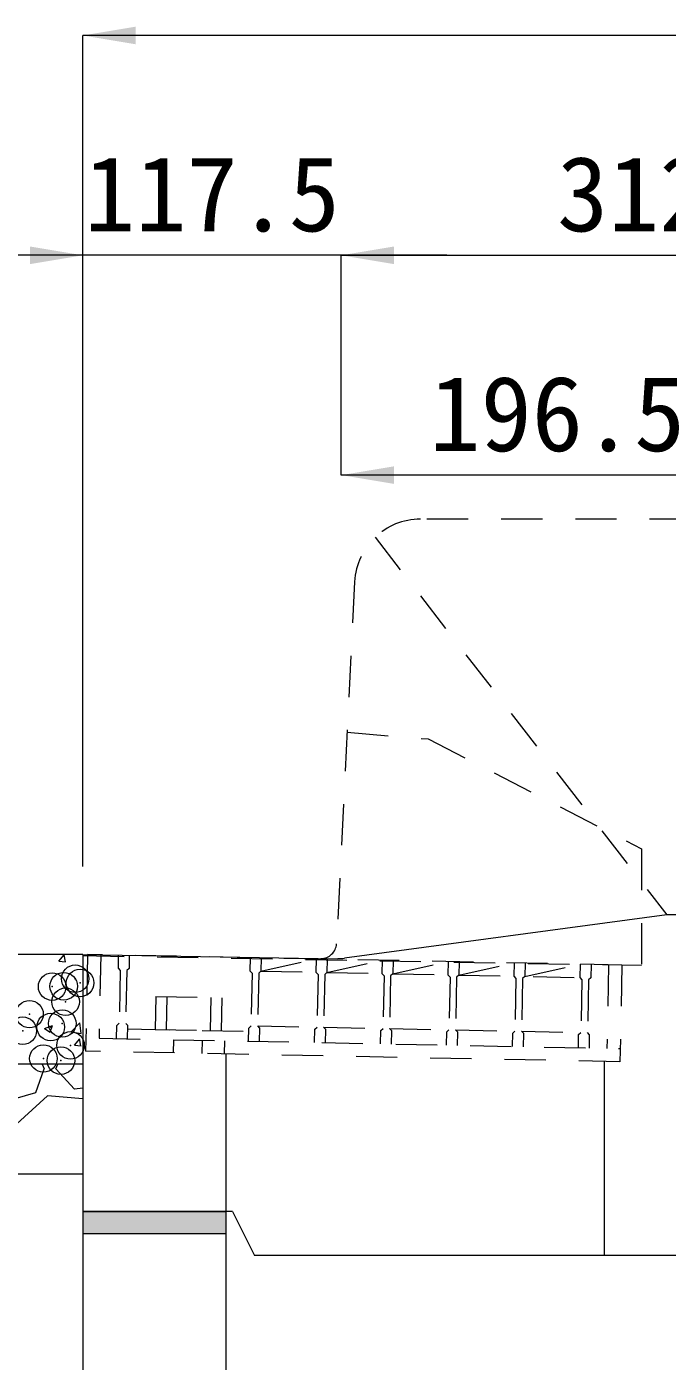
# Model space of a CAD drawing. Units: millimetres at full size. Extents: x 0 to 26200, y 7460 to 13400.
# Drawn here: x 3456 to 3748, y 11207 to 11814 of the extents above; entities that cross this region are included whole.
import ezdxf
from ezdxf.enums import TextEntityAlignment as Align

# ---------------------------------------------------------------- set-up
doc = ezdxf.new("R2010")
doc.units = ezdxf.units.MM
doc.header["$LTSCALE"] = 25
doc.header["$PDMODE"] = 32
doc.header["$PDSIZE"] = 12.5
doc.linetypes.add('DASHED', pattern=[7.5, 6, -1.5])
doc.linetypes.add('USER1', pattern=[1.35, 0.75, -0.6])
doc.layers.add('ハッチング_モルタル', color=30, linetype='Continuous')
for name, color, linetype, lineweight in [('側溝・本体', 7, 'Continuous', 9), ('基礎', 3, 'Continuous', 20), ('寸法線', 7, 'Continuous', 9), ('本体', 2, 'Continuous', 20), ('舗装・基礎', 7, 'Continuous', 5), ('ｸﾞﾚｰﾁﾝｸﾞ', 7, 'USER1', 5)]:
    doc.layers.add(name, color=color, linetype=linetype, lineweight=lineweight)
doc.styles.add('ＭＳ ゴシック', font='')
doc.styles.get('ＭＳ ゴシック').set_extended_font_data('MS Gothic')

# ---------------------------------------------------------------- blocks, each defined once
blk = doc.blocks.new('filled_arrow')
at = {"color": 0, "linetype": 'Continuous', "lineweight": -2}
blk.add_solid([(7.5, 1.25), (0, 0), (7.5, -1.25)], dxfattribs=at)

msp = doc.modelspace()

# ---------------------------------------------------------------- hatches: boundary and pattern name
at = {"layer": 'ハッチング_モルタル'}
for color in [7, 256]:
    msp.add_hatch(color=color, dxfattribs=at).paths.add_polyline_path([(3546.95, 11265.08), (3546.95, 11275.08), (3481.95, 11275.08), (3481.95, 11265.08)])

# ---------------------------------------------------------------- linework, layer by layer
at = {"layer": '側溝・本体', "linetype": 'USER1'}
for p, q in [((3758.42, 11590.08), (3635.49, 11590.08)), ((3614.82, 11581.82), (3747.45, 11410.08)), ((3605.53, 11561.58), (3597.29, 11396.85)), ((3602.1, 11493.08), (3638.95, 11490.08)), ((3638.95, 11490.08), (3735.95, 11440.08)), ((3735.95, 11440.08), (3735.95, 11387.08)), ((3481.95, 11391.5), (3735.95, 11387.08))]:
    msp.add_line(p, q, dxfattribs=at)
at = {"layer": '側溝・本体', "linetype": 'DASHED'}
for p, q in [((3546.95, 11346.77), (3546.95, 11275.08)), ((3718.95, 11343.33), (3718.95, 11255.08))]:
    msp.add_line(p, q, dxfattribs=at)
at = {"layer": '側溝・本体', "linetype": 'USER1'}
for centre, radius, start, end in [((3635.49, 11560.08), 30, 90, 177.13759), ((3590.3, 11397.2), 7, 269.00365, 357.13759)]:
    msp.add_arc(centre, radius, start, end, dxfattribs=at)
at = {"layer": '基礎'}
for p, q in [((3481.95, 11392.08), (3181.95, 11392.08)), ((3481.95, 11342.08), (3181.95, 11342.08)), ((3481.95, 11292.08), (3181.95, 11292.08))]:
    msp.add_line(p, q, dxfattribs=at)
at = {"layer": '寸法線', "lineweight": 13}
for p, q in [((3911.95, 11810.09), (3481.95, 11810.09)), ((3481.95, 11432.08), (3481.95, 11810.09)), ((3647.45, 11710.09), (3433.95, 11710.09)), ((3481.95, 11432.08), (3481.95, 11710.09)), ((3599.45, 11710.09), (3911.95, 11710.09)), ((3599.45, 11630.08), (3599.45, 11710.09)), ((3599.45, 11630.08), (3599.45, 11710.09)), ((3599.45, 11610.09), (3599.45, 11630.08)), ((3795.95, 11610.09), (3599.45, 11610.09))]:
    msp.add_line(p, q, dxfattribs=at)
at = {"layer": '本体'}
for p, q in [((3747.45, 11410.08), (3600.96, 11390.29)), ((3795.95, 11410.08), (3747.45, 11410.08)), ((3481.95, 11392.08), (3481.95, 11275.08)), ((3481.95, 11392.08), (3597.94, 11390.11)), ((3481.95, 11275.08), (3481.95, 10715.08)), ((3481.95, 11275.08), (3546.95, 11275.08)), ((3481.95, 11275.08), (3546.95, 11275.08)), ((3549.95, 11275.08), (3481.95, 11275.08)), ((3546.95, 11275.08), (3546.95, 11040.08)), ((3549.95, 11275.08), (3559.95, 11255.08)), ((3481.95, 11265.08), (3546.95, 11265.08)), ((3481.95, 11265.08), (3546.95, 11265.08)), ((3833.95, 11255.08), (3559.95, 11255.08))]:
    msp.add_line(p, q, dxfattribs=at)
msp.add_arc((3598.28, 11410.11), 20, 269.02485, 277.69605, dxfattribs=at)
msp.add_arc((3598.28, 11410.11), 20, 269.02485, 277.69605, dxfattribs=at)
at = {"layer": '舗装・基礎'}
for p, q in [((3471.06, 11388.97), (3473.51, 11391.89)), ((3474.03, 11388.69), (3473.44, 11391.88)), ((3471.06, 11388.97), (3474.09, 11388.71)), ((3464.55, 11358.38), (3468.1, 11359.75)), ((3476.67, 11356.76), (3480.62, 11360.89)), ((3481.17, 11356.06), (3480.61, 11360.88)), ((3464.52, 11358.33), (3467.05, 11356.62)), ((3467.05, 11356.62), (3468.08, 11359.69)), ((3476.66, 11356.78), (3481.18, 11356.08)), ((3478.11, 11350.76), (3480.56, 11353.68)), ((3478.11, 11350.76), (3481.14, 11350.49)), ((3481.08, 11350.48), (3480.49, 11353.67)), ((3463.37, 11342.08), (3464.36, 11339.93)), ((3469.69, 11339.93), (3470.5, 11342.08)), ((3460.55, 11329.26), (3464.36, 11339.93)), ((3478.07, 11330.79), (3469.69, 11339.93)), ((3481.95, 11331.13), (3478.07, 11330.79)), ((3447.59, 11325.45), (3460.55, 11329.26)), ((3465.88, 11327.74), (3448.36, 11311.74)), ((3481.95, 11326.4), (3465.88, 11327.74))]:
    msp.add_line(p, q, dxfattribs=at)
for p in [(3478.45, 11380.99), (3480.68, 11379.05), (3467.96, 11377.38), (3473.22, 11377.54), (3474.1, 11370.52), (3457.7, 11364.85), (3472.6, 11360.63), (3454.6, 11357.34), (3467.32, 11359.02), (3476.35, 11350.68), (3464, 11344.7), (3471.98, 11343.72)]:
    msp.add_point(p, dxfattribs=at)
at = {"layer": 'ｸﾞﾚｰﾁﾝｸﾞ'}
for p, q in [((3484.07, 11392.04), (3483.19, 11348.05)), ((3727.03, 11387.18), (3484.07, 11392.04)), ((3490.07, 11391.92), (3489.31, 11353.93)), ((3498.07, 11391.76), (3497.95, 11385.76)), ((3503.07, 11391.66), (3502.95, 11385.66)), ((3558.06, 11390.56), (3557.94, 11384.56)), ((3563.06, 11390.46), (3562.94, 11384.46)), ((3497.95, 11385.76), (3498.93, 11384.74)), ((3498.93, 11384.74), (3498.45, 11360.75)), ((3501.93, 11384.68), (3501.45, 11360.69)), ((3502.95, 11385.66), (3501.93, 11384.68)), ((3557.94, 11384.56), (3558.92, 11383.54)), ((3562.94, 11384.46), (3561.92, 11383.48)), ((3562.94, 11384.46), (3588.05, 11389.96)), ((3562.94, 11384.46), (3587.93, 11383.96)), ((3588.05, 11389.96), (3587.93, 11383.96)), ((3593.05, 11389.86), (3592.93, 11383.86)), ((3592.93, 11383.86), (3618.05, 11389.36)), ((3618.05, 11389.36), (3617.93, 11383.36)), ((3623.05, 11389.26), (3622.93, 11383.26)), ((3622.93, 11383.26), (3648.04, 11388.76)), ((3648.04, 11388.76), (3647.92, 11382.76)), ((3653.04, 11388.66), (3652.92, 11382.66)), ((3652.92, 11382.66), (3678.04, 11388.16)), ((3678.04, 11388.16), (3677.92, 11382.16)), ((3683.03, 11388.06), (3682.91, 11382.06)), ((3682.91, 11382.06), (3708.03, 11387.56)), ((3708.03, 11387.56), (3707.91, 11381.56)), ((3713.03, 11387.46), (3712.91, 11381.46)), ((3721.03, 11387.3), (3720.27, 11349.31)), ((3727.03, 11387.18), (3726.15, 11343.19)), ((3558.92, 11383.54), (3558.44, 11359.55)), ((3561.92, 11383.48), (3561.44, 11359.49)), ((3587.93, 11383.96), (3588.91, 11382.94)), ((3588.91, 11382.94), (3588.43, 11358.95)), ((3591.91, 11382.88), (3591.43, 11358.89)), ((3592.93, 11383.86), (3591.91, 11382.88)), ((3592.93, 11383.86), (3617.93, 11383.36)), ((3617.93, 11383.36), (3618.91, 11382.34)), ((3618.91, 11382.34), (3618.43, 11358.35)), ((3621.91, 11382.28), (3621.43, 11358.29)), ((3622.93, 11383.26), (3621.91, 11382.28)), ((3622.93, 11383.26), (3647.92, 11382.76)), ((3647.92, 11382.76), (3648.9, 11381.74)), ((3648.9, 11381.74), (3648.42, 11357.75)), ((3651.9, 11381.68), (3651.42, 11357.69)), ((3652.92, 11382.66), (3651.9, 11381.68)), ((3652.92, 11382.66), (3707.91, 11381.56)), ((3652.92, 11382.66), (3677.92, 11382.16)), ((3677.92, 11382.16), (3678.9, 11381.14)), ((3678.9, 11381.14), (3678.42, 11357.15)), ((3681.89, 11381.08), (3681.41, 11357.09)), ((3682.91, 11382.06), (3681.89, 11381.08)), ((3707.91, 11381.56), (3708.89, 11380.54)), ((3708.89, 11380.54), (3708.41, 11356.55)), ((3711.89, 11380.48), (3711.41, 11356.49)), ((3712.91, 11381.46), (3711.89, 11380.48)), ((3515.2, 11372.91), (3514.9, 11357.92)), ((3515.2, 11372.91), (3545.19, 11372.31)), ((3520.2, 11372.81), (3519.9, 11357.82)), ((3540.19, 11372.41), (3539.89, 11357.42)), ((3545.19, 11372.31), (3544.89, 11357.32)), ((3497.31, 11353.77), (3497.43, 11359.77)), ((3497.43, 11359.77), (3498.45, 11360.75)), ((3502.43, 11359.67), (3501.45, 11360.69)), ((3489.31, 11353.93), (3726.27, 11349.19)), ((3502.31, 11353.67), (3502.43, 11359.67)), ((3502.4, 11358.17), (3557.39, 11357.07)), ((3514.9, 11357.92), (3544.89, 11357.32)), ((3557.3, 11352.57), (3557.42, 11358.57)), ((3557.42, 11358.57), (3558.44, 11359.55)), ((3561.44, 11359.49), (3588.43, 11358.95)), ((3562.42, 11358.47), (3561.44, 11359.49)), ((3562.3, 11352.47), (3562.42, 11358.47)), ((3587.29, 11351.97), (3587.41, 11357.97)), ((3587.41, 11357.97), (3588.43, 11358.95)), ((3592.41, 11357.87), (3591.43, 11358.89)), ((3591.43, 11358.89), (3618.43, 11358.35)), ((3592.29, 11351.87), (3592.41, 11357.87)), ((3617.29, 11351.37), (3617.41, 11357.37)), ((3617.41, 11357.37), (3618.43, 11358.35)), ((3622.41, 11357.27), (3621.43, 11358.29)), ((3621.43, 11358.29), (3648.42, 11357.75)), ((3622.29, 11351.27), (3622.41, 11357.27)), ((3647.28, 11350.77), (3647.4, 11356.77)), ((3647.4, 11356.77), (3648.42, 11357.75)), ((3652.4, 11356.67), (3651.42, 11357.69)), ((3651.42, 11357.69), (3678.42, 11357.15)), ((3652.28, 11350.67), (3652.4, 11356.67)), ((3677.28, 11350.17), (3677.4, 11356.17)), ((3677.4, 11356.17), (3678.42, 11357.15)), ((3682.39, 11356.07), (3681.41, 11357.09)), ((3681.41, 11357.09), (3708.41, 11356.55)), ((3682.27, 11350.07), (3682.39, 11356.07)), ((3707.27, 11349.57), (3707.39, 11355.57)), ((3707.39, 11355.57), (3708.41, 11356.55)), ((3712.39, 11355.47), (3711.41, 11356.49)), ((3712.27, 11349.47), (3712.39, 11355.47)), ((3726.15, 11343.19), (3483.19, 11348.05)), ((3523.19, 11347.25), (3523.31, 11353.25)), ((3536.18, 11346.99), (3536.3, 11352.99)), ((3546.3, 11352.79), (3546.18, 11346.79))]:
    msp.add_line(p, q, dxfattribs=at)

# ---------------------------------------------------------------- block references
at = {"layer": '寸法線', "lineweight": 13, "xscale": 3.2, "yscale": 3.2}
for p in [(3481.95, 11810.09), (3599.45, 11710.09), (3599.45, 11710.09), (3599.45, 11610.09)]:
    msp.add_blockref('filled_arrow', p, dxfattribs=at)
at = {"layer": '寸法線', "lineweight": 13, "xscale": 3.2, "yscale": 3.2, "rotation": 180}
msp.add_blockref('filled_arrow', (3481.95, 11710.09), dxfattribs=at)

# ---------------------------------------------------------------- texts
at = {"layer": '寸法線', "style": 'ＭＳ ゴシック'}
for s, p in [('312.5', (3755.7, 11738.09)), ('117.5', (3540.7, 11738.09)), ('196.5', (3697.7, 11638.09))]:
    msp.add_text(s, height=34.18, dxfattribs=at).set_placement(p, align=Align.MIDDLE_CENTER)

doc.saveas('drawing.dxf')
